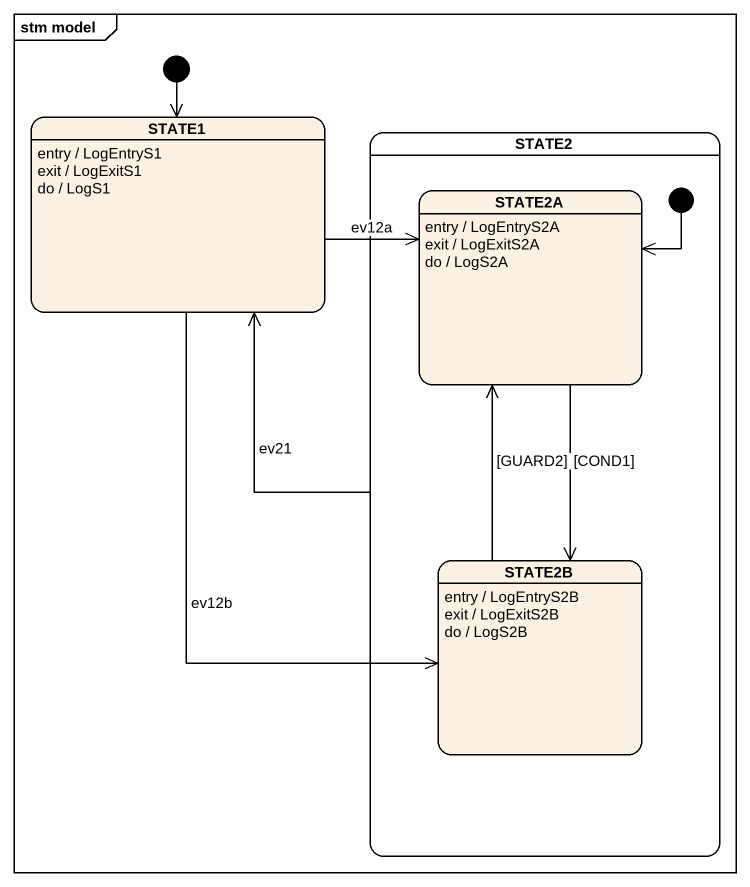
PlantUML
@startuml
mainframe stm model
hide empty description
state STATE1
STATE1 : entry / LogEntryS1
STATE1 : exit / LogExitS1
STATE1 : do / LogS1
state STATE2 {
  state STATE2A
  STATE2A : entry / LogEntryS2A
  STATE2A : exit / LogExitS2A
  STATE2A : do / LogS2A
  state STATE2B
  STATE2B : entry / LogEntryS2B
  STATE2B : exit / LogExitS2B
  STATE2B : do / LogS2B
  [*] -left-> STATE2A
}
[*] --> STATE1
STATE1 -right-> STATE2A : ev12a
STATE1 --> STATE2B : ev12b
STATE2 -up-> STATE1 : ev21
STATE2A --> STATE2B : [COND1]
STATE2B -up-> STATE2A : [GUARD2]
@enduml
